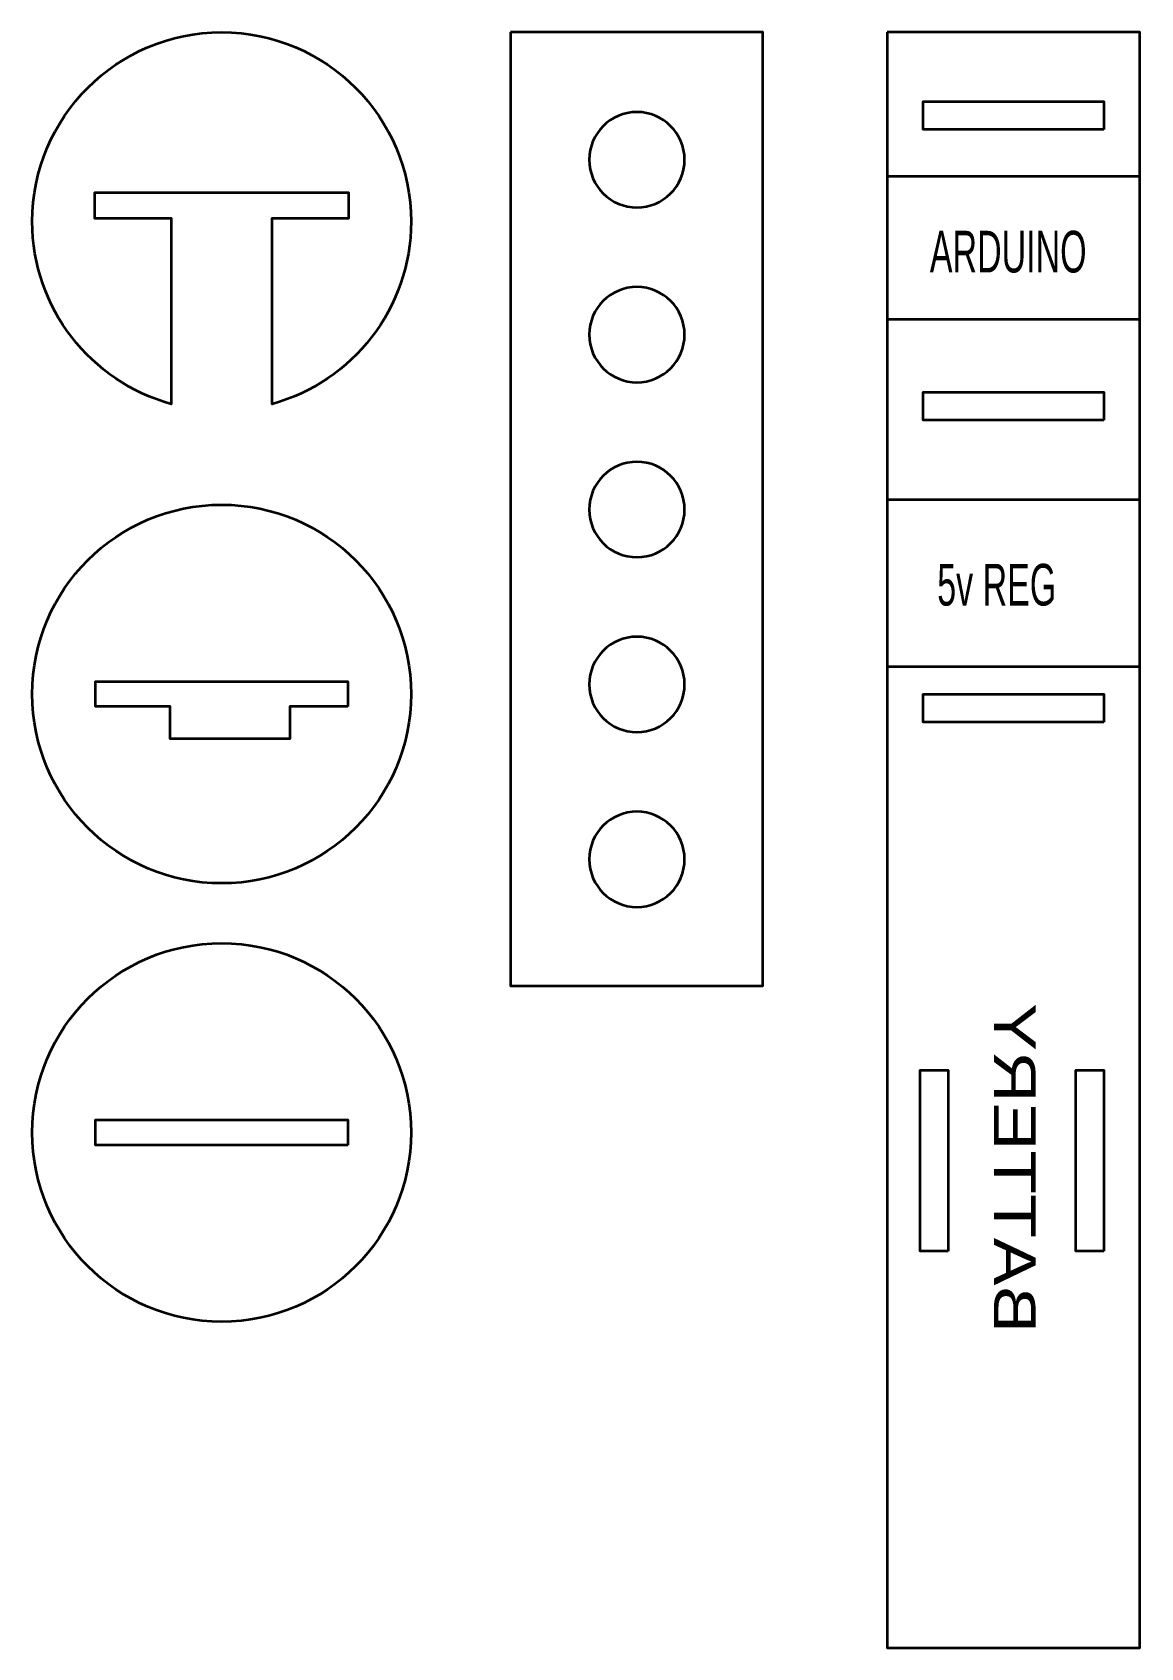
# Model space of a CAD drawing. Header units: inches. Extents: x 0.47 to 5.96, y -8.55 to -0.55.
import ezdxf

# ---------------------------------------------------------------- set-up
doc = ezdxf.new("R2010")
doc.units = ezdxf.units.IN
doc.header["$MEASUREMENT"] = 0
doc.layers.add('Cutting', color=7, linetype='Continuous')
doc.layers.add('Engraving', color=7, linetype='Continuous')

msp = doc.modelspace()

# ---------------------------------------------------------------- linework, layer by layer
at = {"layer": 'Cutting', "color": 7, "lineweight": 35}
for points in [[(2.838, -0.5516), (2.838, -5.2736), (4.0882, -5.2736), (4.0882, -0.5516), (2.838, -0.5516)], [(4.7036, -0.5516), (4.7036, -8.5516), (5.9538, -8.5516), (5.9538, -0.5516), (4.7036, -0.5516)], [(5.7765, -1.0324), (4.8809, -1.0324), (4.8809, -0.8935), (5.7765, -0.8935), (5.7765, -1.0324)], [(5.7765, -2.4722), (4.8809, -2.4722), (4.8809, -2.3333), (5.7765, -2.3333), (5.7765, -2.4722)], [(2.0335, -3.8912), (1.7454, -3.8912), (1.7454, -4.0509), (1.1528, -4.0509), (1.1528, -3.8912), (0.7833, -3.8912), (0.7833, -3.7662), (2.0335, -3.7662), (2.0335, -3.8912)], [(5.7765, -3.9676), (4.8809, -3.9676), (4.8809, -3.8287), (5.7765, -3.8287), (5.7765, -3.9676)], [(5.0059, -6.5871), (4.867, -6.5871), (4.867, -5.6914), (5.0059, -5.6914), (5.0059, -6.5871)], [(5.7765, -6.5871), (5.6376, -6.5871), (5.6376, -5.6915), (5.7765, -5.6915), (5.7765, -6.5871)], [(2.0335, -6.0625), (0.7833, -6.0625), (0.7833, -5.9375), (2.0335, -5.9375), (2.0335, -6.0625)]]:
    msp.add_lwpolyline(points, dxfattribs=at)
for points, knots in [([(1.4084, -0.5516), (0.8907, -0.5516), (0.4709, -0.9714), (0.4709, -1.4891), (0.4709, -1.9203), (0.7621, -2.2832), (1.1584, -2.3927), (1.1584, -2.3927), (1.1584, -1.4721), (1.1584, -1.4721), (1.1584, -1.4721), (0.7785, -1.4721), (0.7785, -1.4721), (0.7785, -1.4721), (0.7785, -1.3471), (0.7785, -1.3471), (0.7785, -1.3471), (2.0383, -1.3471), (2.0383, -1.3471), (2.0383, -1.3471), (2.0383, -1.4721), (2.0383, -1.4721), (2.0383, -1.4721), (1.6584, -1.4721), (1.6584, -1.4721), (1.6584, -1.4721), (1.6584, -2.3927), (1.6584, -2.3927), (2.0548, -2.2832), (2.3459, -1.9203), (2.3459, -1.4891), (2.3459, -0.9714), (1.9262, -0.5516), (1.4084, -0.5516)], [0, 0, 0, 0, 1, 1, 1, 2, 2, 2, 3, 3, 3, 4, 4, 4, 5, 5, 5, 6, 6, 6, 7, 7, 7, 8, 8, 8, 9, 9, 9, 10, 10, 10, 11, 11, 11, 11]), ([(3.4642, -1.419), (3.3337, -1.419), (3.228, -1.3132), (3.228, -1.1828), (3.228, -1.0523), (3.3337, -0.9465), (3.4642, -0.9465), (3.5946, -0.9465), (3.7004, -1.0523), (3.7004, -1.1828), (3.7004, -1.3132), (3.5946, -1.419), (3.4642, -1.419)], [0, 0, 0, 0, 1, 1, 1, 2, 2, 2, 3, 3, 3, 4, 4, 4, 4]), ([(3.4642, -2.2851), (3.3337, -2.2851), (3.228, -2.1794), (3.228, -2.0489), (3.228, -1.9184), (3.3337, -1.8127), (3.4642, -1.8127), (3.5946, -1.8127), (3.7004, -1.9184), (3.7004, -2.0489), (3.7004, -2.1794), (3.5946, -2.2851), (3.4642, -2.2851)], [0, 0, 0, 0, 1, 1, 1, 2, 2, 2, 3, 3, 3, 4, 4, 4, 4]), ([(3.4642, -3.1513), (3.3337, -3.1513), (3.228, -3.0455), (3.228, -2.9151), (3.228, -2.7846), (3.3337, -2.6788), (3.4642, -2.6788), (3.5946, -2.6788), (3.7004, -2.7846), (3.7004, -2.9151), (3.7004, -3.0455), (3.5946, -3.1513), (3.4642, -3.1513)], [0, 0, 0, 0, 1, 1, 1, 2, 2, 2, 3, 3, 3, 4, 4, 4, 4]), ([(1.4084, -2.8912), (0.8907, -2.8912), (0.4709, -3.3109), (0.4709, -3.8287), (0.4709, -4.3465), (0.8907, -4.7662), (1.4084, -4.7662), (1.9262, -4.7662), (2.3459, -4.3465), (2.3459, -3.8287), (2.3459, -3.3109), (1.9262, -2.8912), (1.4084, -2.8912)], [0, 0, 0, 0, 1, 1, 1, 2, 2, 2, 3, 3, 3, 4, 4, 4, 4]), ([(3.4642, -4.0174), (3.3337, -4.0174), (3.228, -3.9117), (3.228, -3.7812), (3.228, -3.6507), (3.3337, -3.545), (3.4642, -3.545), (3.5946, -3.545), (3.7004, -3.6507), (3.7004, -3.7812), (3.7004, -3.9117), (3.5946, -4.0174), (3.4642, -4.0174)], [0, 0, 0, 0, 1, 1, 1, 2, 2, 2, 3, 3, 3, 4, 4, 4, 4]), ([(3.4642, -4.8836), (3.3337, -4.8836), (3.228, -4.7778), (3.228, -4.6473), (3.228, -4.5169), (3.3337, -4.4111), (3.4642, -4.4111), (3.5946, -4.4111), (3.7004, -4.5169), (3.7004, -4.6473), (3.7004, -4.7778), (3.5946, -4.8836), (3.4642, -4.8836)], [0, 0, 0, 0, 1, 1, 1, 2, 2, 2, 3, 3, 3, 4, 4, 4, 4]), ([(1.4084, -5.0625), (0.8907, -5.0625), (0.4709, -5.4822), (0.4709, -6), (0.4709, -6.5178), (0.8907, -6.9375), (1.4084, -6.9375), (1.9262, -6.9375), (2.3459, -6.5178), (2.3459, -6), (2.3459, -5.4822), (1.9262, -5.0625), (1.4084, -5.0625)], [0, 0, 0, 0, 1, 1, 1, 2, 2, 2, 3, 3, 3, 4, 4, 4, 4])]:
    msp.add_open_spline(points, degree=3, knots=knots, dxfattribs=at)
at = {"layer": 'Engraving', "color": 4, "lineweight": 35}
for points in [[(4.7081, -1.2639), (5.9583, -1.2639)], [(4.7081, -1.9725), (5.9583, -1.9725)], [(4.7081, -2.8657), (5.9538, -2.8657)], [(4.7036, -3.6925), (5.9583, -3.6925)]]:
    msp.add_lwpolyline(points, dxfattribs=at)

# ---------------------------------------------------------------- texts
at = {"layer": 'Engraving', "color": 4, "char_height": 0.2065, "attachment_point": 7}
for s, insert in [('\\fOCR A Std|b0|i0|c0|p34;\\W0.60946;ARDUINO', (4.9145, -1.744)), ('\\fOCR A Std|b0|i0|c0|p34;\\W0.60946;5v REG', (4.9511, -3.3935))]:
    msp.add_mtext(s, dxfattribs=dict(at, insert=insert))
at = {"layer": 'Engraving', "color": 4, "extrusion": (0, 0, -1), "insert": (5.2317, -6.9945), "char_height": 0.2065, "attachment_point": 7, "text_direction": (0, 1, 0)}
msp.add_mtext('\\fOCR A Std|b0|i0|c0|p34;\\W1.28345;BATTERY', dxfattribs=at)

doc.saveas('drawing.dxf')
